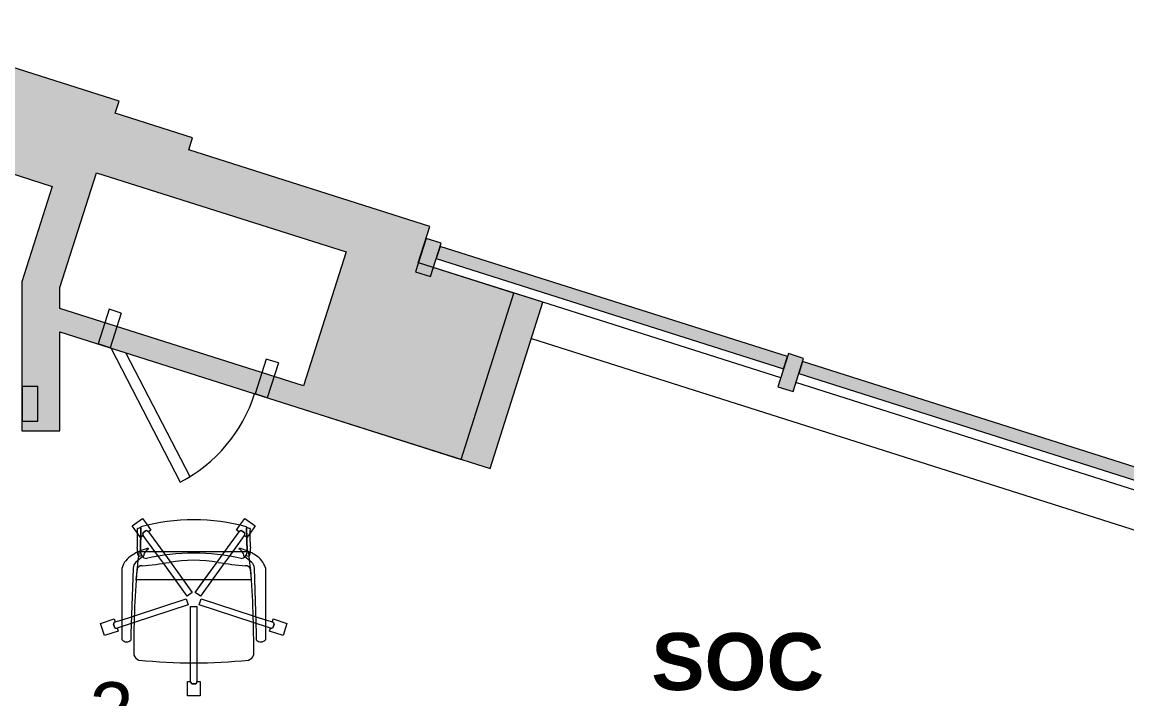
# Model space of a CAD drawing. Header units: inches. Extents: x 385 to 2249, y -1781 to -36.
# Drawn here: x 565 to 739.3, y -142.7 to -36 of the extents above; entities that cross this region are included whole.
import ezdxf

# ---------------------------------------------------------------- set-up
doc = ezdxf.new("R2010")
doc.units = ezdxf.units.IN
doc.header["$MEASUREMENT"] = 0
for name, color, linetype, lineweight in [('A-ANNO-NOTE', 131, 'Continuous', 30), ('A-AREA-IDEN', 2, 'Continuous', 9), ('A-COLS', 52, 'Continuous', 13), ('A-DOOR', 31, 'Continuous', 13), ('A-DOOR-FRAM', 31, 'Continuous', 20), ('A-GLAZ-CURT', 52, 'Continuous', 13), ('A-GLAZ-CWMG', 51, 'Continuous', 13), ('A-WALL', 113, 'Continuous', 13), ('I-FURN', 30, 'Continuous', 9)]:
    doc.layers.add(name, color=color, linetype=linetype, lineweight=lineweight)
doc.styles.add('Swis721 Lt BT', font='swissl.ttf', dxfattribs={"height": 9})
doc.styles.add('Swis721 Lt BT_B', font='', dxfattribs={"height": 9})
doc.styles.get('Swis721 Lt BT_B').set_extended_font_data('Swis721 Lt BT', bold=True)

# ---------------------------------------------------------------- blocks, each defined once
blk = doc.blocks.new('System Panel - Glazed 2-5026264-Level 5 POWER _ SIGNAL')
at = {"layer": 'A-GLAZ-CURT', "lineweight": 9}
blk.add_hatch(color=7, dxfattribs=at).paths.add_polyline_path([(28.75, 0.25), (28.75, 2.25), (-28.75, 2.25), (-28.75, 0.25), (22.85, 0.25)], flags=0)
at = {"layer": 'A-GLAZ-CURT', "color": 8, "lineweight": 20}
for p, q in [((28.75, 2.25), (-28.75, 2.25)), ((-28.75, 2.25), (-28.75, 0.25)), ((28.75, 0.25), (28.75, 2.25)), ((-28.75, 0.25), (28.75, 0.25))]:
    blk.add_line(p, q, dxfattribs=at)
blk = doc.blocks.new('Rectangular Mullion - 2_5_ x 5_ rectangular-5019624-Level 5 POWER _ SIGNAL')
at = {"layer": 'A-GLAZ-CWMG', "lineweight": 9}
blk.add_hatch(color=7, dxfattribs=at).paths.add_polyline_path([(-2.5, 2.75), (-2.5, -2.75), (0, -2.75), (0, 2.75), (-1.59, 2.75)], flags=0)
at = {"layer": 'A-GLAZ-CWMG', "color": 8, "lineweight": 20}
for p, q in [((0, 2.75), (-2.5, 2.75)), ((-2.5, 2.75), (-2.5, -2.75)), ((0, -2.75), (0, 2.75)), ((-2.5, -2.75), (0, -2.75))]:
    blk.add_line(p, q, dxfattribs=at)
blk = doc.blocks.new('System Panel - Glazed 2-5038000-Level 5 POWER _ SIGNAL')
at = {"layer": 'A-GLAZ-CURT', "lineweight": 9}
blk.add_hatch(color=7, dxfattribs=at).paths.add_polyline_path([(28.75, 0.25), (28.75, 2.25), (-28.75, 2.25), (-28.75, 0.25), (-10.91, 0.25)], flags=0)
at = {"layer": 'A-GLAZ-CURT', "color": 8, "lineweight": 20}
for p, q in [((28.75, 2.25), (-28.75, 2.25)), ((-28.75, 2.25), (-28.75, 0.25)), ((28.75, 0.25), (28.75, 2.25)), ((-28.75, 0.25), (28.75, 0.25))]:
    blk.add_line(p, q, dxfattribs=at)
blk = doc.blocks.new('Walls 16 - Walls 16-5039104-Level 5 POWER _ SIGNAL')
at = {"layer": 'A-WALL', "lineweight": 9}
blk.add_hatch(color=7, dxfattribs=at).paths.add_polyline_path([(569.72, -100.39), (570.95, -100.39), (570.95, -84.81), (608.32, -96.67), (609.38, -93.33), (570.95, -81.14), (570.95, -77.82), (576.7, -59.71), (626.93, -75.65), (629.3, -68.18), (591.27, -56.11), (591.87, -54.21), (579.67, -50.34), (580.28, -48.43), (541.01, -35.97), (536.17, -51.22), (569.72, -61.87), (564.95, -76.89), (564.98, -100.39)], flags=0)
at = {"layer": 'A-WALL', "color": 8, "lineweight": 20}
for p, q in [((541.01, -35.97), (536.17, -51.22)), ((580.28, -48.43), (541.01, -35.97)), ((579.67, -50.34), (580.28, -48.43)), ((591.87, -54.21), (579.67, -50.34)), ((536.17, -51.22), (569.72, -61.87)), ((591.27, -56.11), (591.87, -54.21)), ((629.3, -68.18), (591.27, -56.11)), ((570.95, -77.82), (576.7, -59.71)), ((576.7, -59.71), (616.08, -72.2)), ((569.72, -61.87), (564.95, -76.89)), ((627.49, -73.91), (629.3, -68.18)), ((564.95, -76.89), (564.95, -100.39)), ((570.95, -81.14), (570.95, -77.82)), ((609.38, -93.33), (570.95, -81.14)), ((570.95, -100.39), (570.95, -84.81)), ((570.95, -84.81), (608.32, -96.67)), ((564.95, -100.39), (570.95, -100.39))]:
    blk.add_line(p, q, dxfattribs=at)
blk = doc.blocks.new('Rectangular Mullion - 2_5_ x 5_ rectangular-V1-Level 5 POWER _ SIGNAL')
at = {"layer": 'A-GLAZ-CWMG', "color": 8, "lineweight": 20}
for p, q in [((-2.5, 2.75), (0, 2.75)), ((-2.5, -2.75), (-2.5, 2.75)), ((0, 2.75), (0, -2.75)), ((0, -2.75), (-2.5, -2.75))]:
    blk.add_line(p, q, dxfattribs=at)
blk = doc.blocks.new('Columns 27 - Columns 4-5095801-Level 5 POWER _ SIGNAL')
at = {"layer": 'A-COLS', "lineweight": 9}
h = blk.add_hatch(color=7, dxfattribs=at)
h.paths.add_polyline_path([(1403.67, -850.73), (1403.84, -850.23), (1378.88, -838.97), (1403.65, -850.72), (1399.75, -849.45)], flags=0)
h.paths.add_polyline_path([(1396.55, -821.41), (1412.05, -824.97), (1412.18, -824.56), (1399.94, -822.09)], flags=0)
h.paths.add_polyline_path([(1378.88, -838.97), (1396.55, -821.41), (1385.72, -817.89), (1381.64, -830.47)], flags=0)
at = {"layer": 'A-COLS', "color": 8, "lineweight": 20}
for p, q in [((1385.72, -817.89), (1378.88, -838.97)), ((1412.18, -824.56), (1397.12, -819.67)), ((1403.67, -850.73), (1412.18, -824.56)), ((1377.79, -842.3), (1377.79, -842.32)), ((1377.79, -842.32), (1403.67, -850.73))]:
    blk.add_line(p, q, dxfattribs=at)
blk = doc.blocks.new('Walls 65 - Walls 3-5097582-Level 5 POWER _ SIGNAL')
at = {"layer": 'A-WALL', "lineweight": 9}
for p, q in [((59.48, -2870.67), (59.48, -2710.76)), ((53.49, -2771.3), (53.49, -2828.8)), ((53.49, -2831.3), (53.49, -2875.7))]:
    blk.add_line(p, q, dxfattribs=at)
blk = doc.blocks.new('Single Flush - OTJ_SOLIDFLUSH_ALUM 2-5039400-Level 5 POWER _ SIGNAL')
at = {"layer": 'A-DOOR', "lineweight": 20}
for p, q in [((-4.93, 18.59), (-6.17, 17.35)), ((11.91, 1.75), (-4.93, 18.59)), ((-6.17, 17.35), (9.43, 1.75))]:
    blk.add_line(p, q, dxfattribs=at)
at = {"layer": 'A-DOOR', "lineweight": 9}
blk.add_arc((11.91, 1.75), 23.81, 135, 179.9982, dxfattribs=at)
at = {"layer": 'A-DOOR-FRAM'}
for p, q in [((-14, -4), (-14, 1.75)), ((-14, 1.75), (-12, 1.75)), ((-12, -4), (-12, 1.75)), ((12, -4), (12, 1.75)), ((12, 1.75), (14, 1.75)), ((14, -4), (14, 1.75)), ((-14, -4), (-12, -4)), ((12, -4), (14, -4))]:
    blk.add_line(p, q, dxfattribs=at)
blk = doc.blocks.new('Columns 34 - Columns 4-5367114-Level 5 POWER _ SIGNAL')
at = {"layer": 'A-COLS', "lineweight": 9}
h = blk.add_hatch(color=7, dxfattribs=at)
h.paths.add_polyline_path([(1378.88, -838.97), (1403.84, -850.23), (1403.67, -850.73), (1403.65, -850.72), (1386.01, -842.35)], flags=0)
h.paths.add_polyline_path([(1408.23, -852.21), (1416.73, -826.04), (1397.12, -819.67), (1396.55, -821.41), (1378.88, -838.97), (1377.79, -842.32), (1403.67, -850.73)], flags=0)
h.paths.add_polyline_path([(1412.05, -824.97), (1396.55, -821.41), (1412.18, -824.56)], flags=0)
at = {"layer": 'A-COLS', "color": 8, "lineweight": 20}
for p, q in [((1385.72, -817.89), (1378.88, -838.97)), ((1416.73, -826.04), (1397.12, -819.67)), ((1408.23, -852.21), (1416.73, -826.04)), ((1377.79, -842.3), (1377.79, -842.32)), ((1377.79, -842.32), (1408.23, -852.21))]:
    blk.add_line(p, q, dxfattribs=at)
blk = doc.blocks.new('F-Haworth_Chair_X99-Seminar - X99 Advanced Seminar Chair-V13-Level 5 POWER _ SIGNAL')
at = {"layer": 'I-FURN'}
for p, q in [((-1, 15.13), (1, 15.13)), ((-1, 12.88), (-1, 15.13)), ((-1, 15.13), (1, 15.13)), ((-1, 12.88), (-1, 15.13)), ((1, 15.13), (1, 12.88)), ((1, 15.13), (1, 12.88)), ((-0.52, 12.88), (-1, 12.88)), ((-0.52, 12.88), (-1, 12.88)), ((-0.5, 9.91), (-0.5, 12.88)), ((-0.5, 9.91), (-0.5, 12.88)), ((0.26, 13.26), (-0.26, 13.26)), ((0.26, 13.26), (-0.26, 13.26)), ((-0.25, 13.25), (0.25, 13.25)), ((-0.25, 13.25), (0.25, 13.25)), ((0.5, 12.88), (0.5, 9.91)), ((0.5, 12.88), (0.5, 9.91)), ((1, 12.88), (0.52, 12.88)), ((1, 12.88), (0.52, 12.88)), ((-0.5, 1.08), (-0.5, 9.91)), ((-0.5, 1.08), (-0.5, 9.91)), ((0.5, 9.91), (0.5, 1.08)), ((0.5, 9.91), (0.5, 1.08)), ((-14.69, 3.72), (-14.08, 5.62)), ((-14.69, 3.72), (-14.08, 5.62)), ((-14.08, 5.62), (-11.94, 4.93)), ((-14.08, 5.62), (-11.94, 4.93)), ((-11.32, 5.48), (-11.3, 6.32)), ((-11.32, -5.06), (-11.32, 5.48)), ((-9.92, 6.36), (-9.92, 5.36)), ((-9.92, 5.36), (-9.57, -4.97)), ((9.57, -4.97), (9.92, 5.36)), ((9.92, 5.36), (9.92, 6.36)), ((11.3, 6.32), (11.32, 5.48)), ((11.32, 5.48), (11.32, -5.06)), ((11.94, 4.93), (14.08, 5.62)), ((11.94, 4.93), (14.08, 5.62)), ((14.08, 5.62), (14.69, 3.72)), ((14.08, 5.62), (14.69, 3.72)), ((-12.55, 3.03), (-14.69, 3.72)), ((-12.55, 3.03), (-14.69, 3.72)), ((-12.53, 4.34), (-12.69, 3.85)), ((-12.53, 4.34), (-12.69, 3.85)), ((-12.68, 3.86), (-12.52, 4.33)), ((-12.68, 3.86), (-12.52, 4.33)), ((-12.4, 3.49), (-12.55, 3.03)), ((-12.4, 3.49), (-12.55, 3.03)), ((-11.32, 3.15), (-12.4, 3.5)), ((-11.32, 3.15), (-12.4, 3.5)), ((-11.94, 4.93), (-12.09, 4.47)), ((-11.94, 4.93), (-12.09, 4.47)), ((-12.09, 4.45), (-11.32, 4.21)), ((-12.09, 4.45), (-11.32, 4.21)), ((-11.32, 4.21), (-9.86, 3.73)), ((-11.32, 4.21), (-9.86, 3.73)), ((-9.86, 3.73), (-9.38, 3.57)), ((-9.86, 3.73), (-9.38, 3.57)), ((-9.38, 3.57), (-0.87, 0.81)), ((-9.38, 3.57), (-0.87, 0.81)), ((0.87, 0.81), (9.38, 3.57)), ((0.87, 0.81), (9.38, 3.57)), ((9.38, 3.57), (9.86, 3.73)), ((9.38, 3.57), (9.86, 3.73)), ((9.86, 3.73), (11.32, 4.21)), ((9.86, 3.73), (11.32, 4.21)), ((11.32, 4.21), (12.09, 4.45)), ((11.32, 4.21), (12.09, 4.45)), ((12.4, 3.5), (11.32, 3.15)), ((12.4, 3.5), (11.32, 3.15)), ((12.09, 4.47), (11.94, 4.93)), ((12.09, 4.47), (11.94, 4.93)), ((12.55, 3.03), (12.4, 3.49)), ((12.55, 3.03), (12.4, 3.49)), ((12.52, 4.33), (12.68, 3.86)), ((12.52, 4.33), (12.68, 3.86)), ((12.69, 3.85), (12.53, 4.34)), ((12.69, 3.85), (12.53, 4.34)), ((14.69, 3.72), (12.55, 3.03)), ((14.69, 3.72), (12.55, 3.03)), ((-9.83, 2.67), (-11.32, 3.15)), ((-9.83, 2.67), (-11.32, 3.15)), ((-9.37, 2.52), (-9.83, 2.67)), ((-9.37, 2.52), (-9.83, 2.67)), ((-1.18, -0.14), (-9.37, 2.52)), ((-1.18, -0.14), (-9.37, 2.52)), ((9.37, 2.52), (1.18, -0.14)), ((9.37, 2.52), (1.18, -0.14)), ((9.83, 2.67), (9.37, 2.52)), ((9.83, 2.67), (9.37, 2.52)), ((11.32, 3.15), (9.83, 2.67)), ((11.32, 3.15), (9.83, 2.67)), ((-0.87, 0.81), (-1.18, -0.14)), ((-0.87, 0.81), (-1.18, -0.14)), ((0.5, 1.08), (-0.5, 1.08)), ((0.5, 1.08), (-0.5, 1.08)), ((1.18, -0.14), (0.87, 0.81)), ((1.18, -0.14), (0.87, 0.81)), ((-4.79, -5.75), (-1.04, -0.58)), ((-0.23, -1.17), (-3.68, -5.91)), ((-2.89, -3.12), (-1.04, -0.58)), ((-0.23, -1.17), (-1.65, -3.12)), ((-1.04, -0.58), (-0.23, -1.17)), ((-1.04, -0.58), (-0.23, -1.17)), ((0.23, -1.17), (1.04, -0.58)), ((0.23, -1.17), (1.04, -0.58)), ((1.65, -3.12), (0.23, -1.17)), ((3.68, -5.91), (0.23, -1.17)), ((1.04, -0.58), (2.89, -3.12)), ((1.04, -0.58), (4.79, -5.75)), ((-9.07, -3.12), (-2.89, -3.12)), ((-9.07, -3.2), (-9.07, -3.12)), ((-8.9, -4.8), (-9.07, -3.2)), ((-4.79, -5.75), (-2.89, -3.12)), ((-1.65, -3.12), (-3.68, -5.91)), ((-2.89, -3.12), (-1.65, -3.12)), ((-1.65, -3.12), (1.65, -3.12)), ((1.65, -3.12), (2.89, -3.12)), ((3.68, -5.91), (1.65, -3.12)), ((2.89, -3.12), (9.07, -3.12)), ((2.89, -3.12), (4.79, -5.75)), ((9.07, -3.2), (8.9, -4.8)), ((9.07, -3.12), (9.07, -3.2)), ((-8.88, -4.99), (-8.89, -4.91)), ((-8.75, -6.22), (-8.88, -4.99)), ((8.88, -4.99), (8.75, -6.22)), ((8.89, -4.91), (8.88, -4.99)), ((-9.13, -5.92), (-8.07, -6.77)), ((-8.68, -6.87), (-8.75, -6.22)), ((-8.62, -7.42), (-8.68, -6.87)), ((-8.61, -6.81), (-8.23, -6.95)), ((-8.03, -6.81), (-7.95, -6.87)), ((-7.97, -10.12), (-5.57, -6.82)), ((-6.14, -7.6), (-5.57, -6.82)), ((-5.57, -6.82), (-4.79, -5.75)), ((-5.57, -6.82), (-4.79, -5.75)), ((-3.68, -5.91), (-4.47, -7.01)), ((-3.68, -5.91), (-4.47, -7.01)), ((4.47, -7.01), (3.68, -5.91)), ((4.47, -7.01), (3.68, -5.91)), ((4.79, -5.75), (5.57, -6.82)), ((4.79, -5.75), (5.57, -6.82)), ((5.57, -6.82), (6.14, -7.6)), ((5.57, -6.82), (7.97, -10.12)), ((7.95, -6.87), (8.03, -6.81)), ((8.07, -6.77), (9.13, -5.92)), ((8.23, -6.95), (8.61, -6.81)), ((8.68, -6.87), (8.62, -7.42)), ((8.75, -6.22), (8.68, -6.87)), ((-8.6, -7.6), (-8.62, -7.43)), ((-8.49, -7.6), (-8.56, -7.6)), ((-8.42, -7.57), (-8.34, -11.37)), ((-8.34, -11.52), (-8.42, -7.57)), ((-7.65, -7.6), (-8.4, -7.6)), ((-7.97, -10.12), (-6.14, -7.6)), ((-6.14, -7.6), (-7.65, -7.6)), ((-7.18, -7.99), (-7.21, -8.13)), ((-4.47, -7.01), (-7.16, -10.71)), ((-4.9, -7.6), (-7.16, -10.71)), ((-4.9, -7.6), (-6.14, -7.6)), ((-4.47, -7.01), (-4.9, -7.6)), ((4.9, -7.6), (-4.9, -7.6)), ((4.9, -7.6), (4.47, -7.01)), ((7.16, -10.71), (4.47, -7.01)), ((6.14, -7.6), (4.9, -7.6)), ((7.16, -10.71), (4.9, -7.6)), ((7.65, -7.6), (6.14, -7.6)), ((6.14, -7.6), (7.97, -10.12)), ((7.21, -8.13), (7.18, -7.99)), ((8.4, -7.6), (7.65, -7.6)), ((8.34, -11.37), (8.42, -7.57)), ((8.42, -7.57), (8.34, -11.52)), ((8.56, -7.6), (8.49, -7.6)), ((8.62, -7.43), (8.6, -7.6)), ((-8.88, -10.52), (-8.38, -9.83)), ((-8.88, -10.52), (-8.38, -9.83)), ((-8.38, -9.83), (-7.99, -10.11)), ((-8.38, -9.83), (-7.99, -10.11)), ((7.99, -10.11), (8.38, -9.83)), ((7.99, -10.11), (8.38, -9.83)), ((8.38, -9.83), (8.88, -10.52)), ((8.38, -9.83), (8.88, -10.52)), ((-9.7, -11.65), (-8.88, -10.52)), ((-9.7, -11.65), (-8.88, -10.52)), ((-8.08, -12.82), (-9.7, -11.65)), ((-8.08, -12.82), (-9.7, -11.65)), ((-7.29, -11.74), (-8.08, -12.82)), ((-7.29, -11.74), (-8.08, -12.82)), ((-8, -10.58), (-7.59, -10.88)), ((-8, -10.58), (-7.59, -10.88)), ((-7.59, -10.87), (-7.99, -10.57)), ((-7.59, -10.87), (-7.99, -10.57)), ((-6.76, -11), (-7.29, -11.74)), ((-6.76, -11), (-7.29, -11.74)), ((-7.15, -10.72), (-6.76, -11)), ((-7.15, -10.72), (-6.76, -11)), ((6.76, -11), (7.15, -10.72)), ((6.76, -11), (7.15, -10.72)), ((7.29, -11.74), (6.76, -11)), ((7.29, -11.74), (6.76, -11)), ((8.08, -12.82), (7.29, -11.74)), ((8.08, -12.82), (7.29, -11.74)), ((7.99, -10.57), (7.59, -10.87)), ((7.99, -10.57), (7.59, -10.87)), ((7.59, -10.88), (8, -10.58)), ((7.59, -10.88), (8, -10.58)), ((9.7, -11.65), (8.08, -12.82)), ((9.7, -11.65), (8.08, -12.82)), ((8.88, -10.52), (9.7, -11.65)), ((8.88, -10.52), (9.7, -11.65))]:
    blk.add_line(p, q, dxfattribs=at)
for centre, radius, start, end in [((-0.11, 12.88), 0.407, 111.1651, 180.8349), ((-0.11, 12.88), 0.407, 166.9009, 180.8349), ((-0.11, 12.88), 0.407, 111.1651, 166.9009), ((-0.09, 12.88), 0.406, 112.6199, 180), ((-0.09, 12.88), 0.406, 166.524, 180), ((-0.09, 12.88), 0.406, 126.0959, 166.524), ((-0.09, 12.88), 0.406, 112.6199, 126.0959), ((0.09, 12.88), 0.406, 53.9041, 67.3801), ((0.09, 12.88), 0.406, 0, 67.3801), ((0.11, 12.88), 0.407, 27.033, 68.8349), ((0.11, 12.88), 0.407, 359.1651, 68.8349), ((0.09, 12.88), 0.406, 0, 53.9041), ((0.11, 12.88), 0.407, 359.1651, 27.033), ((-8.21, 8.28), 1.31, 110.0433, 159.9567), ((144.06, 7.32), 153.52, 179.4749, 184.5213), ((0, -75.01), 84.96, 84.1475, 95.8525), ((8.21, 8.28), 1.31, 20.0433, 69.9567), ((-144.06, 7.32), 153.52, 355.4787, 0.5251), ((-10.58, 5.68), 0.956, 45.8901, 138.1099), ((10.58, 5.68), 0.956, 41.8901, 134.1099), ((-12.28, 3.88), 0.407, 183.1651, 238.9009), ((-12.28, 3.88), 0.407, 183.1651, 252.8349), ((-12.27, 3.89), 0.406, 184.6199, 198.0959), ((-12.27, 3.89), 0.406, 184.6199, 252), ((-12.27, 3.89), 0.406, 198.0959, 238.524), ((-12.22, 4.09), 0.407, 99.033, 140.8349), ((-12.22, 4.09), 0.407, 71.1651, 140.8349), ((-12.22, 4.07), 0.406, 85.476, 139.3801), ((-12.22, 4.07), 0.406, 72, 139.3801), ((-12.27, 3.89), 0.406, 238.524, 252), ((-12.28, 3.88), 0.407, 238.9009, 252.8349), ((-12.22, 4.09), 0.407, 85.0991, 99.033), ((-12.22, 4.09), 0.407, 71.1651, 85.0991), ((-12.22, 4.07), 0.406, 72, 85.476), ((12.22, 4.09), 0.407, 53.0991, 108.8349), ((12.22, 4.09), 0.407, 39.1651, 108.8349), ((12.22, 4.07), 0.406, 81.0479, 108), ((12.22, 4.07), 0.406, 40.6199, 108), ((12.22, 4.07), 0.406, 40.6199, 81.0479), ((12.27, 3.89), 0.406, 288, 355.3801), ((12.28, 3.88), 0.407, 287.1651, 356.8349), ((12.27, 3.89), 0.406, 288, 341.9041), ((12.28, 3.88), 0.407, 287.1651, 328.967), ((12.22, 4.09), 0.407, 39.1651, 53.0991), ((12.28, 3.88), 0.407, 328.967, 356.8349), ((12.27, 3.89), 0.406, 341.9041, 355.3801), ((-7.87, -3.92), 3.63, 198.1789, 238.0478), ((-8.18, -4.9), 1.39, 182.8013, 227.1078), ((-8.24, -4.59), 0.763, 194.2338, 275.7662), ((8.24, -4.59), 0.763, 264.2338, 345.7662), ((8.18, -4.9), 1.39, 312.8922, 357.1987), ((7.87, -3.92), 3.63, 301.9522, 341.8211), ((-8.28, -7.33), 0.613, 122.5427, 170.0936), ((-7.37, -7.55), 1.05, 95.9554, 181.1786), ((-7.37, -7.55), 1.05, 145.2002, 181.1786), ((-11.32, -48.08), 42.84, 79.9767, 85.7699), ((-6.55, -6.76), 1.38, 185.0878, 199.5533), ((0, 26.49), 33.83, 257.2285, 282.7715), ((0, 15.97), 22.19, 259.9767, 280.0233), ((11.32, -48.08), 42.84, 94.2301, 100.0233), ((7.37, -7.55), 1.05, 358.8214, 84.0446), ((6.55, -6.76), 1.38, 327.5752, 354.9122), ((7.37, -7.55), 1.05, 358.8214, 34.7998), ((8.28, -7.33), 0.613, 9.9064, 57.4573), ((-4.71, 1.15), 9.61, 238.0478, 243.9964), ((-5.2, -7.86), 3.74, 170.0936, 184.0143), ((-36.06, -10.03), 27.2, 357.4882, 4.0143), ((-4.71, 1.15), 9.61, 243.9964, 246.4906), ((-4.71, 1.15), 9.61, 246.6393, 247.073), ((-4.71, 1.15), 9.61, 247.2631, 254.9334), ((-6.55, -6.76), 1.38, 199.5533, 212.4248), ((-6.55, -6.76), 1.38, 214.0187, 242.9497), ((6.55, -6.76), 1.38, 297.0503, 311.5158), ((4.71, 1.15), 9.61, 285.0666, 292.7369), ((6.55, -6.76), 1.38, 311.5158, 325.9813), ((4.71, 1.15), 9.61, 292.927, 293.3607), ((4.71, 1.15), 9.61, 293.5094, 296.0036), ((36.06, -10.03), 27.2, 175.9857, 182.5118), ((5.2, -7.86), 3.74, 355.9857, 9.9064), ((4.71, 1.15), 9.61, 296.0036, 301.9522), ((-7.66, -10.36), 0.407, 143.1651, 212.8349), ((-7.66, -10.36), 0.407, 143.1651, 184.967), ((-7.66, -10.36), 0.407, 184.967, 212.8349), ((-7.64, -10.36), 0.406, 144, 211.3801), ((-7.64, -10.36), 0.406, 144, 211.3801), ((7.64, -10.36), 0.406, 328.6199, 36), ((7.64, -10.36), 0.406, 22.524, 36), ((7.66, -10.36), 0.407, 355.033, 36.8349), ((7.66, -10.36), 0.407, 22.9009, 36.8349), ((7.64, -10.36), 0.406, 328.6199, 355.5719), ((7.66, -10.36), 0.407, 327.1651, 355.033), ((7.64, -10.36), 0.406, 9.0479, 22.524), ((7.66, -10.36), 0.407, 355.033, 22.9009), ((7.64, -10.36), 0.406, 355.5719, 9.0479), ((7.66, -10.36), 0.407, 341.0991, 355.033), ((0, 20.73), 33.17, 254.4478, 255.4234), ((0, 20.29), 32.89, 255.304, 284.6925), ((-7.49, -10.47), 0.406, 256.6199, 324), ((-7.48, -10.49), 0.407, 255.1651, 324.8349), ((-7.49, -10.47), 0.406, 256.6199, 297.0479), ((-7.48, -10.49), 0.407, 255.1651, 269.0991), ((-7.48, -10.49), 0.407, 269.0991, 324.8349), ((-7.49, -10.47), 0.406, 297.0479, 310.524), ((-7.49, -10.47), 0.406, 310.524, 324), ((7.48, -10.49), 0.407, 215.1651, 256.967), ((7.48, -10.49), 0.407, 215.1651, 256.967), ((7.49, -10.47), 0.406, 216, 256.4281), ((7.49, -10.47), 0.406, 216, 229.476), ((7.49, -10.47), 0.406, 229.476, 269.9041), ((7.48, -10.49), 0.407, 256.967, 270.9009), ((7.48, -10.49), 0.407, 256.967, 284.8349), ((7.49, -10.47), 0.406, 256.4281, 269.9041), ((7.49, -10.47), 0.406, 269.9041, 283.3801), ((7.49, -10.47), 0.406, 269.9041, 283.3801), ((7.48, -10.49), 0.407, 270.9009, 284.8349), ((7.66, -10.36), 0.407, 327.1651, 341.0991), ((0, 20.73), 33.17, 284.5766, 285.5522)]:
    blk.add_arc(centre, radius, start, end, dxfattribs=at)

msp = doc.modelspace()

# ---------------------------------------------------------------- block references
at = {"layer": 'A-COLS', "lineweight": 9, "rotation": 0.3967009999964257}
for name in ['Columns 34 - Columns 4-5367114-Level 5 POWER _ SIGNAL', 'Columns 27 - Columns 4-5095801-Level 5 POWER _ SIGNAL']:
    msp.add_blockref(name, (-775.27, 736.07), dxfattribs=at)
at = {"layer": 'A-DOOR', "rotation": 162.396186574362}
msp.add_blockref('Single Flush - OTJ_SOLIDFLUSH_ALUM 2-5039400-Level 5 POWER _ SIGNAL', (590.85, -89.28), dxfattribs=at)
at = {"layer": 'A-GLAZ-CURT', "lineweight": 9, "rotation": 342.396186574362}
for name, p in [('System Panel - Glazed 2-5038000-Level 5 POWER _ SIGNAL', (657.65, -82.16)), ('System Panel - Glazed 2-5026264-Level 5 POWER _ SIGNAL', (714.84, -100.3))]:
    msp.add_blockref(name, p, dxfattribs=at)
at = {"layer": 'A-GLAZ-CWMG', "lineweight": 9, "rotation": 162.396186574362}
for p in [(627.87, -72.7), (685.06, -90.85)]:
    msp.add_blockref('Rectangular Mullion - 2_5_ x 5_ rectangular-5019624-Level 5 POWER _ SIGNAL', p, dxfattribs=at)
at = {"layer": 'A-GLAZ-CWMG', "lineweight": 9, "extrusion": (0, 0, -1), "rotation": 180}
msp.add_blockref('Rectangular Mullion - 2_5_ x 5_ rectangular-V1-Level 5 POWER _ SIGNAL', (-567.47, -96.14), dxfattribs=at)
at = {"layer": 'A-WALL', "lineweight": 9}
msp.add_blockref('Walls 16 - Walls 16-5039104-Level 5 POWER _ SIGNAL', (0, 0), dxfattribs=at)
at = {"layer": 'A-WALL', "lineweight": 9, "rotation": 252.3961828634399}
msp.add_blockref('Walls 65 - Walls 3-5097582-Level 5 POWER _ SIGNAL', (3399.56, -897.34), dxfattribs=at)
at = {"layer": 'I-FURN', "rotation": 180}
msp.add_blockref('F-Haworth_Chair_X99-Seminar - X99 Advanced Seminar Chair-V13-Level 5 POWER _ SIGNAL', (592.06, -127.04), dxfattribs=at)

# ---------------------------------------------------------------- texts
at = {"layer": 'A-ANNO-NOTE', "lineweight": 9, "insert": (575.59, -140.04), "char_height": 9, "width": 8.181, "attachment_point": 1, "style": 'Swis721 Lt BT'}
msp.add_mtext('2', dxfattribs=at)
at = {"layer": 'A-AREA-IDEN', "insert": (664.26, -132.28), "char_height": 9, "width": 32.724, "attachment_point": 1, "style": 'Swis721 Lt BT_B'}
msp.add_mtext('SOC', dxfattribs=at)

doc.saveas('drawing.dxf')
